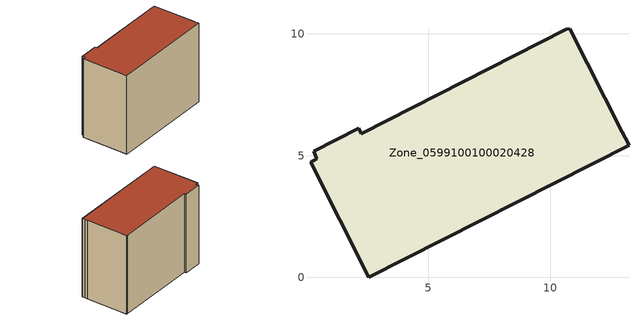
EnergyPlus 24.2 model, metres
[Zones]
Zone_0599100100020428
 floor ground (C_G): 2.13,6.13 2.24,5.91 10.65,10.19 10.8,10.22 12.96,5.95 13.08,5.74 13.24,5.42 2.55,0 0.15,4.74 0.42,4.87 0.28,5.19 z3.39
 wall outside (C_F): 0.15,4.74 2.55,0 13.24,5.42 13.08,5.74 12.96,5.95 10.8,10.22 10.65,10.19 2.24,5.91 2.13,6.13 0.28,5.19 0.42,4.87 0.15,4.74 z3.39:12.51
 roof outside (C_R): 12.96,5.95 10.8,10.22 10.65,10.19 2.24,5.91 2.13,6.13 0.28,5.19 0.42,4.87 0.15,4.74 2.55,0 13.24,5.42 13.08,5.74 z12.51
[BUILDING]
Pand.0599100100020428: North Axis=0; Terrain=City; Loads Convergence Tolerance Value=0.04; Temperature Convergence Tolerance Value=0.4; Solar Distribution=FullExterior; Maximum Number of Warmup Days=25; Minimum Number of Warmup Days=1
[Site:Location]
Rotterdam.The.Hague.AP_ZH_NLD Design_Conditions: Latitude=51.96; Longitude=4.45; Time Zone=1; Elevation=-4.5
[SITE:GROUNDTEMPERATURE:BUILDINGSURFACE]
18, 18, 18, 18, 18, 18, 18, 18, 18, 18, 18, 18
[MATERIAL] Thermal Absorptance=0.9; Solar Absorptance=0.7; Visible Absorptance=0.7
Name | Roughness | Thickness | Conductivity | Density | Specific Heat
G.TI.2015-2018 | MediumSmooth | 0.15 | 0.0428571 | 540 | 1210
F.TI.2015-2018 | Rough | 0.3 | 0.0666667 | 1920 | 840
R.TI.2015-2018 | MediumRough | 0.2 | 0.0333333 | 1500 | 1000
[CONSTRUCTION]
C_G: G.TI.2015-2018
C_F: F.TI.2015-2018
C_R: R.TI.2015-2018
[ZONE]
Zone_0599100100020428: Type=1; Multiplier=1; Ceiling Height=Autocalculate; Volume=Autocalculate; Floor Area=autocalculate; Part of Total Floor Area=Yes
[ZONEINFILTRATION:DESIGNFLOWRATE]
Infil_Zone_0599100100020428: Zone or ZoneList or Space or SpaceList=Zone_0599100100020428; Schedule=AlwaysOn; Design Flow Rate Calculation Method=Flow/Area; Flow Rate per Floor Area=0.0015; Constant Term Coefficient=1; Temperature Term Coefficient=0; Velocity Term Coefficient=0; Velocity Squared Term Coefficient=0
[HVACTEMPLATE:ZONE:IDEALLOADSAIRSYSTEM]
Zone_0599100100020428: Maximum Heating Supply Air Temperature=50; Minimum Cooling Supply Air Temperature=13; Maximum Heating Supply Air Humidity Ratio=0.0156; Minimum Cooling Supply Air Humidity Ratio=0.0077; Heating Limit=NoLimit; Cooling Limit=NoLimit; Dehumidification Control Type=ConstantSensibleHeatRatio; Cooling Sensible Heat Ratio=0.7; Dehumidification Setpoint=60; Humidification Control Type=None; Humidification Setpoint=30; Outdoor Air Method=None; Outdoor Air Flow Rate per Person=0.00944; Outdoor Air Flow Rate per Zone Floor Area=0; Outdoor Air Flow Rate per Zone=0; Demand Controlled Ventilation Type=None; Outdoor Air Economizer Type=NoEconomizer; Heat Recovery Type=None; Sensible Heat Recovery Effectiveness=0.7; Latent Heat Recovery Effectiveness=0.65
[ZONECONTROL:THERMOSTAT]
ThermostatControl_Zone_0599100100020428: Zone or ZoneList=Zone_0599100100020428; Control Type Schedule=DualSetpointControlType; Control 1=Thermostat_Zone_0599100100020428; Temperature Difference Between Cutout And Setpoint=0
[THERMOSTATSETPOINT:DUALSETPOINT]
Thermostat_Zone_0599100100020428: Heating Setpoint Temperature Schedule=HeatingSetpoint_Zone_0599100100020428; Cooling Setpoint Temperature Schedule=CoolingSetpoint_Zone_0599100100020428
[SCHEDULE:COMPACT]
HeatingSetpoint_Zone_0599100100020428: Through: 12/31, For: AllDays, Until: 24:00, 21
CoolingSetpoint_Zone_0599100100020428: Through: 12/31, For: AllDays, Until: 24:00, 24
DualSetpointControlType: Through: 12/31, For: AllDays, Until: 24:00, 4
AlwaysOn: Through: 12/31, For: AllDays, Until: 24:00, 1
